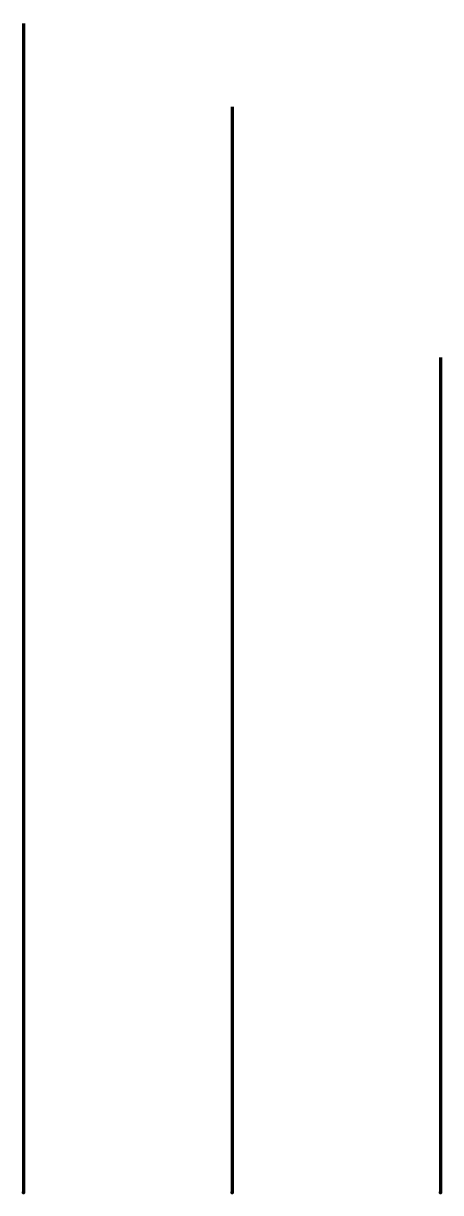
# Model space of a CAD drawing. Header units: millimetres. Extents: x 0 to 5, y 0 to 14.
import ezdxf

# ---------------------------------------------------------------- set-up
doc = ezdxf.new("R2010")
doc.units = ezdxf.units.MM
doc.layers.get('0').update_dxf_attribs({"linetype": 'CONTINUOUS', "lineweight": 0})

msp = doc.modelspace()

# ---------------------------------------------------------------- linework, layer by layer
at = {"color": 7, "linetype": 'CONTINUOUS', "lineweight": 70}
for p, q in [((0, 14), (0, 5)), ((2.5, 13), (2.5, 5)), ((5, 10), (5, 5)), ((0, 5), (0, 0)), ((2.5, 5), (2.5, 0)), ((5, 5), (5, 0))]:
    msp.add_line(p, q, dxfattribs=at)
for p in [(0, 0), (2.5, 0), (5, 0)]:
    msp.add_point(p, dxfattribs=at)

doc.saveas('drawing.dxf')
